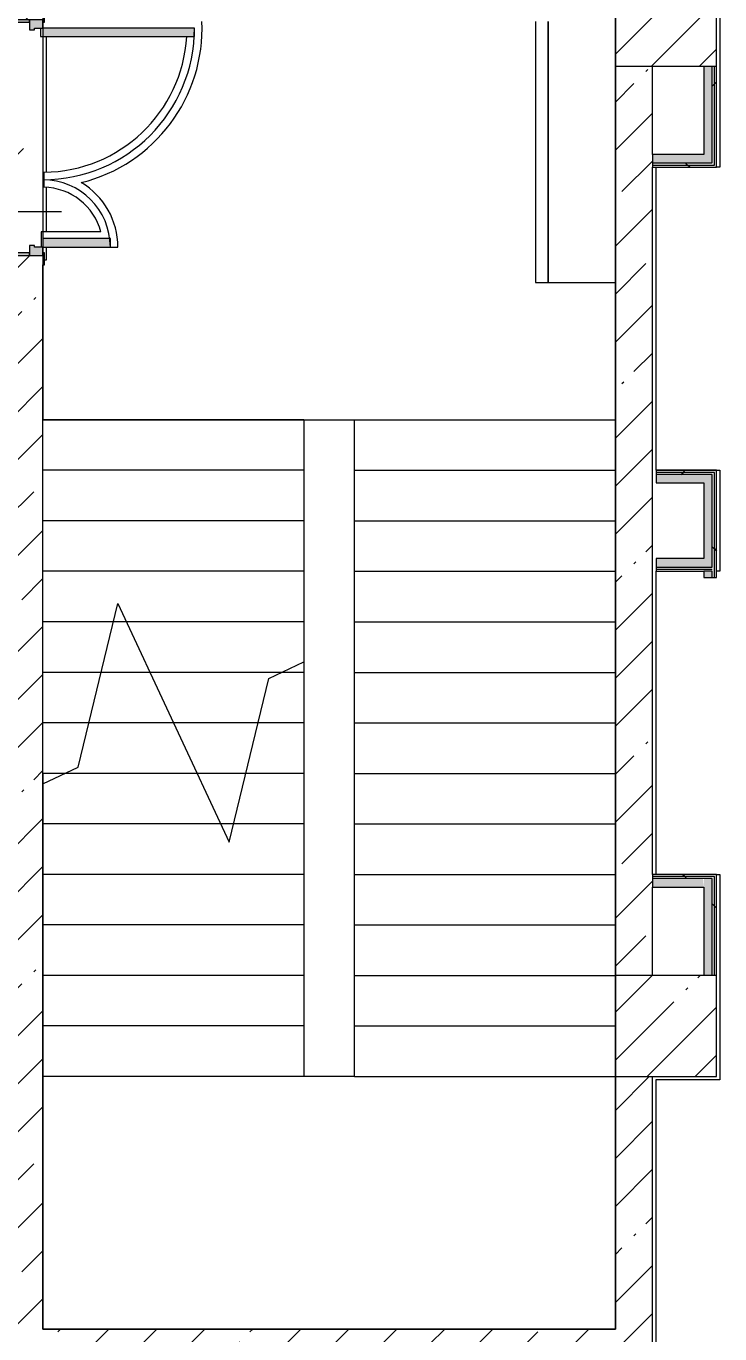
# Model space of a CAD drawing. Header units: millimetres. Extents: x -4185 to 186529, y -8553 to 29097.
# Drawn here: x 98179 to 102299, y 15172 to 22937 of the extents above; entities that cross this region are included whole.
import ezdxf

# ---------------------------------------------------------------- set-up
doc = ezdxf.new("R2010")
doc.units = ezdxf.units.MM
for name, color, linetype, lineweight in [('A-ANNO-DIMS', 7, 'Continuous', 9), ('A-ANNO-DIMS-500', 7, 'Continuous', 9), ('A-WALL', 7, 'Continuous', 9), ('A-WALL-2', 7, 'Continuous', 5), ('I-WALL-3', 7, 'Continuous', 5), ('S-COLS-2', 7, 'Continuous', 5), ('S-STRS-4', 7, 'Continuous', 5), ('S-STRS-MBND-2', 7, 'Continuous', 5)]:
    doc.layers.add(name, color=color, linetype=linetype, lineweight=lineweight)
for name, color, linetype, lineweight, true_color in [('A-DOOR-3', 7, 'Continuous', 5, 0xaaaaaa), ('A-DOOR-4', 7, 'Continuous', 5, 0xe2e2e2), ('A-DOOR-FRAM-2', 7, 'Continuous', 5, 0xe2e2e2), ('A-DOOR-FRAM-3', 7, 'Continuous', 5, 0xaaaaaa), ('A-FLOR-1', 7, 'Continuous', 5, 0xaaaaaa), ('I-WALL-1', 7, 'Continuous', 5, 0xe7e7e7)]:
    doc.layers.add(name, color=color, linetype=linetype, lineweight=lineweight, true_color=true_color)
doc.styles.add('ISOCPEUR_1', font='isocpeur.ttf', dxfattribs={"width": 0.9, "height": 1000})
doc.dimstyles.new('ISO-2_0_0_9К_Средний_округл2', dxfattribs={"dimscale": 304.8, "dimtxt": 995.981176, "dimasz": 2.46063, "dimexe": 1.968504, "dimexo": 0, "dimgap": 0, "dimtad": 1, "dimdec": 0, "dimrnd": 10, "dimzin": 0, "dimdsep": 46, "dimtxsty": 'ISOCPEUR_1', "dimblk1": 'OBLIQUE', "dimblk2": 'OBLIQUE', "dimsah": 1, "dimcen": 0.09, "dimdle": 1.968504, "dimazin": 0, "dimtfac": 1, "dimtdec": 4, "dimtix": 1, "dimtmove": 0, "dimatfit": 3, "dimfxl": 1, "dimtvp": 1, "dimtolj": 1, "dimtzin": 0, "dimarcsym": 2})
pattern_1 = [(45, (59518.7, 0), (-285.123, 285.123), []), (45, (59803.8, 0), (-285.123, 285.123), [504.031, -100.806, 16.764, -84.042])]
pattern_2 = [(45, (59518.7, 0), (-530.33, 530.33), []), (135, (59518.7, 0), (-530.33, -530.33), [])]

# ---------------------------------------------------------------- blocks, each defined once
blk = doc.blocks.new('BSC_Колонна _Прямоугольная - 600х600-V168-1_10_1_птичка')
at = {"layer": 'S-COLS-2'}
h = blk.add_hatch(dxfattribs=at)
h.set_pattern_fill('FP_136', color=256, style=0, pattern_type=2)
h.set_pattern_definition([(45, (-42460, -17000), (-285.123, 285.123), []), (45, (-42174.88, -17000), (-285.123, 285.123), [504.031, -100.806, 16.764, -84.042])])
h.paths.add_polyline_path([(-60, -300), (300, -300), (300, 300), (-300, 300), (-300, -300)])
for p, q in [((300, 300), (-300, 300)), ((-300, 300), (-300, -300)), ((300, -300), (300, 300)), ((-300, -300), (300, -300))]:
    blk.add_line(p, q, dxfattribs=at)
blk = doc.blocks.new('BSC_Колонна _Прямоугольная - 600х600-V169-1_10_1_птичка')
at = {"layer": 'S-COLS-2'}
h = blk.add_hatch(dxfattribs=at)
h.set_pattern_fill('FP_137', color=256, style=0, pattern_type=2)
h.set_pattern_definition([(45, (-42460, -23000), (-285.123, 285.123), []), (45, (-42174.88, -23000), (-285.123, 285.123), [504.031, -100.806, 16.764, -84.042])])
h.paths.add_polyline_path([(300, -300), (300, 300), (-300, 300), (-300, -300), (172.1, -300)])
for p, q in [((300, 300), (-300, 300)), ((-300, 300), (-300, -300)), ((300, -300), (300, 300)), ((-300, -300), (300, -300))]:
    blk.add_line(p, q, dxfattribs=at)
blk = doc.blocks.new('110_Дверь_СКБ_2Ст - Д-1 Лестничная клетка EIS60-V208-1_10_1_птичка')
at = {"layer": 'A-DOOR-4'}
for points in [[(-587.5, 264.2), (-587.5, 1010), (-637.5, 1010), (-637.5, 110), (-587.5, 110)], [(662.5, 264.2), (662.5, 510), (612.5, 510), (612.5, 110), (662.5, 110)], [(712.5, -110), (712.5, 30), (697.5, 30), (697.5, -110)]]:
    blk.add_hatch(color=256, dxfattribs=at).paths.add_polyline_path(points)
h = blk.add_hatch(color=256, dxfattribs=at)
h.paths.add_polyline_path([(712.5, 98.9), (712.5, 110), (662.5, 110), (662.5, 60), (652.5, 60), (652.5, 30), (712.5, 30)])
h.paths.add_polyline_path([(-627.5, 50), (-627.5, 60), (-637.5, 60), (-637.5, 110), (-687.5, 110), (-687.5, 30), (-627.5, 30)])
at = {"layer": 'A-DOOR-FRAM-2'}
for points in [[(-672.5, 118), (-742.5, 118), (-742.5, 110), (-672.5, 110)], [(767.5, 110), (767.5, 118), (697.5, 118), (697.5, 110), (712.5, 110)], [(-672.5, 30), (-687.5, 30), (-687.5, -110), (-672.5, -110)], [(-672.5, -118), (-672.5, -110), (-742.5, -110), (-742.5, -118), (-686.8, -118)], [(767.5, -110), (697.5, -110), (697.5, -118), (767.5, -118)]]:
    blk.add_hatch(color=256, dxfattribs=at).paths.add_polyline_path(points)
at = {"layer": 'A-DOOR-3'}
for p, q in [((-637.5, 1010), (-637.5, 110)), ((-587.5, 1010), (-637.5, 1010)), ((-587.5, 110), (-587.5, 1010)), ((662.5, 510), (612.5, 510)), ((612.5, 510), (612.5, 110)), ((662.5, 110), (662.5, 510)), ((-637.5, 110), (-587.5, 110)), ((612.5, 110), (662.5, 110))]:
    blk.add_line(p, q, dxfattribs=at)
for centre, radius, start, end in [((-637.5, 110), 900, 0, 90), ((662.5, 110), 400, 90, 180)]:
    blk.add_arc(centre, radius, start, end, dxfattribs=at)
at = {"layer": 'A-DOOR-FRAM-3'}
for p, q in [((-672.5, 118), (-742.5, 118)), ((-742.5, 118), (-742.5, 110)), ((-742.5, 110), (-672.5, 110)), ((-637.5, 110), (-687.5, 110)), ((-687.5, 110), (-687.5, 30)), ((-672.5, 110), (-672.5, 118)), ((-637.5, 60), (-637.5, 110)), ((662.5, 110), (662.5, 60)), ((712.5, 110), (662.5, 110)), ((767.5, 118), (697.5, 118)), ((697.5, 118), (697.5, 110)), ((697.5, 110), (767.5, 110)), ((712.5, 30), (712.5, 110)), ((767.5, 110), (767.5, 118)), ((-687.5, 30), (-627.5, 30)), ((-672.5, 30), (-687.5, 30)), ((-687.5, 30), (-687.5, -110)), ((-672.5, -110), (-672.5, 30)), ((-627.5, 60), (-637.5, 60)), ((-627.5, 30), (-627.5, 60)), ((662.5, 60), (652.5, 60)), ((652.5, 60), (652.5, 30)), ((652.5, 30), (712.5, 30)), ((712.5, 30), (697.5, 30)), ((697.5, 30), (697.5, -110)), ((712.5, -110), (712.5, 30)), ((-672.5, -110), (-742.5, -110)), ((-742.5, -110), (-742.5, -118)), ((-742.5, -118), (-672.5, -118)), ((-687.5, -110), (-672.5, -110)), ((-672.5, -118), (-672.5, -110)), ((697.5, -110), (712.5, -110)), ((767.5, -110), (697.5, -110)), ((697.5, -110), (697.5, -118)), ((697.5, -118), (767.5, -118)), ((767.5, -118), (767.5, -110))]:
    blk.add_line(p, q, dxfattribs=at)
blk = doc.blocks.new('Зашивка приборов отопления6 - Зашивка приборов отопления-33276534-1_10_1_птичка')
at = {"layer": 'A-WALL-2'}
for p, q in [((75235, 535), (73684.6, 535)), ((73684.6, 535), (73684.6, 460)), ((73684.6, 460), (73684.6, 60)), ((73684.6, 460), (75235, 460)), ((75235, 460), (73685, 460)), ((73685, 460), (73685, 60))]:
    blk.add_line(p, q, dxfattribs=at)
blk = doc.blocks.new('DIMBLOCK49-1_10_1_птичка')
at = {"layer": 'A-ANNO-DIMS-500'}
for p, q in [((93728.7, 22366.8), (93728.7, 21236.4)), ((93728.7, 21836.4), (93728.7, 22366.8)), ((97788.7, 22366.8), (97788.7, 21236.4)), ((97788.7, 21836.4), (97788.7, 22366.8)), ((93128.7, 21836.4), (98388.7, 21836.4))]:
    blk.add_line(p, q, dxfattribs=at)
at = {"layer": 'A-ANNO-DIMS-500', "lineweight": 20}
for p, q in [((93728.7, 21836.4), (94103.7, 22211.4)), ((97788.7, 21836.4), (98163.7, 22211.4)), ((93728.7, 21836.4), (93353.7, 21461.4)), ((97788.7, 21836.4), (97413.7, 21461.4))]:
    blk.add_line(p, q, dxfattribs=at)
at = {"layer": 'A-ANNO-DIMS-500', "color": 0, "insert": (94446.7, 23142.9), "char_height": 1000, "width": 3148.833, "attachment_point": 1, "line_spacing_factor": 1.149209, "style": 'ISOCPEUR_1'}
blk.add_mtext('4060', dxfattribs=at)
blk = doc.blocks.new('_Oblique')
at = {"color": 0, "linetype": 'ByBlock', "lineweight": -2}
blk.add_line((-0.5, -0.5), (0.5, 0.5), dxfattribs=at)

msp = doc.modelspace()

# ---------------------------------------------------------------- hatches: boundary and pattern name
at = {"layer": 'I-WALL-1'}
for points in [[(102253.7, 22125), (102253.7, 22700), (102203.7, 22700), (102203.7, 22125)], [(101918.7, 22125), (102203.7, 22125), (102203.7, 22175), (101898.7, 22175), (101898.7, 22125)], [(101919.7, 20225), (102203.7, 20225), (102203.7, 20275), (101919.7, 20275)], [(102203.7, 19725), (102203.7, 19775), (101919.7, 19775), (101919.7, 19725)], [(102203.7, 17825), (102198.9, 17875), (101898.7, 17875), (101898.7, 17825)], [(102203.7, 17300), (102253.7, 17300), (102253.7, 17875), (102203.7, 17875), (102203.7, 17825)]]:
    msp.add_hatch(color=256, dxfattribs=at).paths.add_polyline_path(points)
h = msp.add_hatch(color=256, dxfattribs=at)
h.paths.add_polyline_path([(102203.7, 19662.5), (102253.7, 19662.5), (102253.7, 19700), (102203.7, 19700)])
h.paths.add_polyline_path([(102253.7, 19725), (102253.7, 20275), (102203.7, 20275), (102203.7, 19725), (102244.4, 19725)])
at = {"layer": 'I-WALL-3'}
h = msp.add_hatch(dxfattribs=at)
h.set_pattern_fill('FP_90', color=256, style=0, pattern_type=2)
h.set_pattern_definition(pattern_1)
h.paths.add_polyline_path([(98278.7, 10450), (98276.6, 12125), (98058.7, 12125), (98058.7, 10450)])
h.paths.add_polyline_path([(98278.7, 13525), (98278.7, 21575.3), (98058.7, 21575.3), (98058.7, 13525)])
h.paths.add_polyline_path([(98278.7, 22975.3), (98278.7, 23420.3), (98058.7, 23420.3), (98058.7, 22975.3), (98228.7, 22975.3)])
h = msp.add_hatch(dxfattribs=at)
h.set_pattern_fill('FP_90', color=256, style=0, pattern_type=2)
h.set_pattern_definition(pattern_1)
h.paths.add_polyline_path([(101898.7, 17300), (101898.7, 22700), (101678.7, 22700), (101678.7, 17300)])
h = msp.add_hatch(dxfattribs=at)
h.set_pattern_fill('FP_201', color=256, style=0, pattern_type=2)
h.set_pattern_definition(pattern_2)
h.paths.add_polyline_path([(102266.2, 22112.5), (102266.2, 22700), (102253.7, 22700), (102253.7, 22112.5)])
h = msp.add_hatch(dxfattribs=at)
h.set_pattern_fill('FP_201', color=256, style=0, pattern_type=2)
h.set_pattern_definition(pattern_2)
h.paths.add_polyline_path([(102278.7, 22100), (102278.7, 22700), (102266.2, 22700), (102266.2, 22100)])
h = msp.add_hatch(dxfattribs=at)
h.set_pattern_fill('FP_201', color=256, style=0, pattern_type=2)
h.set_pattern_definition(pattern_2)
h.paths.add_polyline_path([(102253.4, 22112.5), (102253.7, 22112.5), (102253.7, 22125), (101898.7, 22125), (101898.7, 22112.5), (102203.7, 22112.5)])
h = msp.add_hatch(dxfattribs=at)
h.set_pattern_fill('FP_201', color=256, style=0, pattern_type=2)
h.set_pattern_definition(pattern_2)
h.paths.add_polyline_path([(101918.7, 22100), (102266.2, 22100), (102266.2, 22112.5), (101898.7, 22112.5), (101898.7, 22100)])
h = msp.add_hatch(dxfattribs=at)
h.set_pattern_fill('FP_201', color=256, style=0, pattern_type=2)
h.set_pattern_definition(pattern_2)
h.paths.add_polyline_path([(102266.2, 20287.5), (102266.2, 20300), (101919.7, 20300), (101919.7, 20287.5), (102253.7, 20287.5)])
h = msp.add_hatch(dxfattribs=at)
h.set_pattern_fill('FP_201', color=256, style=0, pattern_type=2)
h.set_pattern_definition(pattern_2)
h.paths.add_polyline_path([(102242.5, 20275), (102253.7, 20280.1), (102253.7, 20287.5), (101919.7, 20287.5), (101919.7, 20275), (102203.7, 20275)])
h = msp.add_hatch(dxfattribs=at)
h.set_pattern_fill('FP_201', color=256, style=0, pattern_type=2)
h.set_pattern_definition(pattern_2)
h.paths.add_polyline_path([(102266.2, 19662.5), (102266.2, 20287.5), (102253.7, 20287.5), (102253.7, 19662.5)])
h = msp.add_hatch(dxfattribs=at)
h.set_pattern_fill('FP_201', color=256, style=0, pattern_type=2)
h.set_pattern_definition(pattern_2)
h.paths.add_polyline_path([(102278.7, 19662.5), (102278.7, 20300), (102266.2, 20300), (102266.2, 19662.5)])
h = msp.add_hatch(dxfattribs=at)
h.set_pattern_fill('FP_201', color=256, style=0, pattern_type=2)
h.set_pattern_definition(pattern_2)
h.paths.add_polyline_path([(102266.2, 17887.5), (102266.2, 17900), (101898.7, 17900), (101898.7, 17887.5), (102253.7, 17887.5)])
h = msp.add_hatch(dxfattribs=at)
h.set_pattern_fill('FP_201', color=256, style=0, pattern_type=2)
h.set_pattern_definition(pattern_2)
h.paths.add_polyline_path([(102253.7, 17875), (102253.4, 17887.5), (101898.7, 17887.5), (101898.7, 17875), (102203.7, 17875)])
h = msp.add_hatch(dxfattribs=at)
h.set_pattern_fill('FP_201', color=256, style=0, pattern_type=2)
h.set_pattern_definition(pattern_2)
h.paths.add_polyline_path([(102266.2, 17300), (102266.2, 17887.5), (102253.7, 17887.5), (102253.7, 17300)])
h = msp.add_hatch(dxfattribs=at)
h.set_pattern_fill('FP_201', color=256, style=0, pattern_type=2)
h.set_pattern_definition(pattern_2)
h.paths.add_polyline_path([(102266.2, 17300), (102278.7, 17300), (102278.7, 17900), (102266.2, 17900), (102266.2, 17825)])
h = msp.add_hatch(dxfattribs=at)
h.set_pattern_fill('FP_90', color=256, style=0, pattern_type=2)
h.set_pattern_definition(pattern_1)
h.paths.add_polyline_path([(101678.7, 15200), (101898.7, 15200), (101898.7, 16700), (101678.7, 16700), (101678.7, 15593.2)])
h = msp.add_hatch(dxfattribs=at)
h.set_pattern_fill('FP_90', color=256, style=0, pattern_type=2)
h.set_pattern_definition(pattern_1)
h.paths.add_polyline_path([(98278.7, 14980), (101898.7, 14980), (101898.7, 15200), (98278.7, 15200)])

# ---------------------------------------------------------------- linework, layer by layer
at = {"layer": 'A-FLOR-1'}
for p, q in [((102298.7, 23320), (102298.7, 22100)), ((98264.6, 22925.3), (98264.6, 22875.3)), ((98264.6, 22875.3), (98278.7, 22875.3)), ((98278.7, 22875.3), (98278.7, 21715.3)), ((98298.7, 22071.2), (98298.7, 22875.3)), ((98284.6, 22070.3), (98284.6, 21980.2)), ((101918.7, 22100), (101918.7, 20300.5)), ((102298.7, 22100), (102278.7, 22100)), ((98298.7, 21715.3), (98298.7, 21978.7)), ((98622.1, 21715.3), (98267.6, 21715.3)), ((98267.6, 21715.3), (98267.6, 21625.3)), ((98298.7, 21550.3), (98298.7, 21625.3)), ((98678.7, 21625.3), (98723.7, 21625.3)), ((98286.7, 21550.3), (98298.7, 21550.3)), ((101918.7, 20300.5), (102298.7, 20300.5)), ((102298.7, 20300.5), (102298.7, 19700.5)), ((101918.7, 19700.5), (101918.7, 17900)), ((102298.7, 19700.5), (102277.9, 19700.5)), ((102278.7, 17900), (102298.7, 17900)), ((102298.7, 17900), (102298.7, 16680)), ((102298.7, 16680), (101918.7, 16680)), ((101918.7, 16680), (101918.7, 15102.5))]:
    msp.add_line(p, q, dxfattribs=at)
for centre, radius, start, end in [((98278.7, 22925.3), 945, 283.90489, 2.42594), ((98278.7, 22925.3), 855, 270.39464, 356.64746), ((98278.7, 21625.3), 355, 14.68597, 89.0495), ((98278.7, 21625.3), 445, 0, 59.31464)]:
    msp.add_arc(centre, radius, start, end, dxfattribs=at)
at = {"layer": 'A-WALL'}
for p, q in [((102253.7, 22125), (102253.7, 22700)), ((102266.2, 22112.5), (102266.2, 22700)), ((101898.7, 22175), (101898.7, 22100)), ((101898.7, 22125), (102253.7, 22125)), ((101898.7, 22112.5), (102266.2, 22112.5)), ((102266.2, 20287.5), (101919.7, 20287.5)), ((102253.7, 20275), (101919.7, 20275)), ((102253.7, 19725), (102253.7, 20275)), ((102266.2, 19662.5), (102266.2, 20287.5)), ((101919.7, 19725), (102253.7, 19725)), ((101919.7, 19712.5), (102253.7, 19712.5)), ((102253.7, 19700), (102203.7, 19700)), ((102253.7, 19662.5), (102253.7, 19700)), ((101898.7, 17900), (101898.7, 17825)), ((102266.2, 17887.5), (101898.7, 17887.5)), ((102253.7, 17875), (101898.7, 17875)), ((102253.7, 17300), (102253.7, 17875)), ((102266.2, 17300), (102266.2, 17887.5))]:
    msp.add_line(p, q, dxfattribs=at)
at = {"layer": 'I-WALL-3'}
for p, q in [((101678.7, 22700), (101678.7, 17300)), ((101898.7, 22175), (101898.7, 22700)), ((102203.7, 22700), (102203.7, 22175)), ((102278.7, 22100), (102278.7, 22700)), ((102203.7, 22175), (101898.7, 22175)), ((101898.7, 17900), (101898.7, 22100)), ((101898.7, 22100), (102278.7, 22100)), ((98278.7, 15200), (98278.7, 21520.3)), ((102278.7, 20300), (101919.7, 20300)), ((101919.7, 20300), (101919.7, 20225)), ((102278.7, 19662.5), (102278.7, 20300)), ((101919.7, 20225), (102203.7, 20225)), ((102203.7, 20225), (102203.7, 19775)), ((102203.7, 19775), (101919.7, 19775)), ((101919.7, 19775), (101919.7, 19700)), ((101919.7, 19700), (102203.7, 19700)), ((102203.7, 19700), (102203.7, 19662.5)), ((102203.7, 19662.5), (102278.7, 19662.5)), ((102278.7, 17900), (101898.7, 17900)), ((102278.7, 17300), (102278.7, 17900)), ((101898.7, 17300), (101898.7, 17825)), ((101898.7, 17825), (102203.7, 17825)), ((102203.7, 17825), (102203.7, 17300)), ((101678.7, 16700), (101678.7, 15200)), ((101898.7, 12300), (101898.7, 16700)), ((101678.7, 15200), (98278.7, 15200))]:
    msp.add_line(p, q, dxfattribs=at)
at = {"layer": 'S-STRS-4'}
for p, q in [((99828.7, 20600), (98278.7, 20600)), ((99828.7, 20600), (98278.7, 20600)), ((99828.7, 20600), (99828.7, 20300)), ((99828.7, 20300), (98278.7, 20300)), ((99828.7, 20300), (98278.7, 20300)), ((99828.7, 20300), (99828.7, 20000)), ((99828.7, 20000), (98278.7, 20000)), ((99828.7, 20000), (98278.7, 20000)), ((99828.7, 20000), (99828.7, 19700)), ((99828.7, 19700), (98278.7, 19700)), ((99828.7, 19700), (98278.7, 19700)), ((99828.7, 19700), (99828.7, 19400)), ((98697.2, 19400), (98278.7, 19400)), ((98697.2, 19400), (98278.7, 19400)), ((99828.7, 19400), (98773.9, 19400)), ((99828.7, 19400), (98773.9, 19400)), ((99828.7, 19400), (99828.7, 19161.4)), ((98624.3, 19100), (98278.7, 19100)), ((98624.3, 19100), (98278.7, 19100)), ((99697, 19100), (98913.8, 19100)), ((99697, 19100), (98913.8, 19100)), ((98551.4, 18800), (98278.7, 18800)), ((98551.4, 18800), (98278.7, 18800)), ((99555.9, 18800), (99053.7, 18800)), ((99555.9, 18800), (99053.7, 18800)), ((98278.7, 18500), (98278.7, 18438.6)), ((98410.3, 18500), (98278.7, 18500)), ((98410.3, 18500), (98278.7, 18500)), ((99483, 18500), (99193.6, 18500)), ((99483, 18500), (99193.6, 18500)), ((99410.1, 18200), (99333.5, 18200)), ((99410.1, 18200), (99333.5, 18200))]:
    msp.add_line(p, q, dxfattribs=at)
at = {"layer": 'S-STRS-MBND-2'}
for p, q in [((98278.7, 23400), (98278.7, 20600)), ((101678.7, 20600), (101678.7, 23400)), ((98278.7, 20600), (100128.7, 20600)), ((100128.7, 20600), (101678.7, 20600)), ((100128.7, 16700), (100128.7, 20600)), ((100128.7, 20600), (101678.7, 20600)), ((101678.7, 16700), (101678.7, 20600)), ((100128.7, 20300), (101678.7, 20300)), ((100128.7, 20300), (101678.7, 20300)), ((100128.7, 20000), (101678.7, 20000)), ((100128.7, 20000), (101678.7, 20000)), ((100128.7, 19700), (101678.7, 19700)), ((100128.7, 19700), (101678.7, 19700)), ((98487.2, 18535.9), (98723.5, 19508.1)), ((98723.5, 19508.1), (99383.9, 18091.9)), ((98773.9, 19400), (98697.2, 19400)), ((98773.9, 19400), (98697.2, 19400)), ((100128.7, 19400), (101678.7, 19400)), ((100128.7, 19400), (101678.7, 19400)), ((99620.1, 19064.1), (99828.7, 19161.4)), ((99828.7, 19161.4), (99828.7, 16700)), ((98913.8, 19100), (98624.3, 19100)), ((98913.8, 19100), (98624.3, 19100)), ((99383.9, 18091.9), (99620.1, 19064.1)), ((99828.7, 19100), (99697, 19100)), ((99828.7, 19100), (99697, 19100)), ((100128.7, 19100), (101678.7, 19100)), ((100128.7, 19100), (101678.7, 19100)), ((99053.7, 18800), (98551.4, 18800)), ((99053.7, 18800), (98551.4, 18800)), ((99828.7, 18800), (99555.9, 18800)), ((99828.7, 18800), (99555.9, 18800)), ((100128.7, 18800), (101678.7, 18800)), ((100128.7, 18800), (101678.7, 18800)), ((98278.7, 18438.6), (98487.2, 18535.9)), ((99193.6, 18500), (98410.3, 18500)), ((99193.6, 18500), (98410.3, 18500)), ((99828.7, 18500), (99483, 18500)), ((99828.7, 18500), (99483, 18500)), ((100128.7, 18500), (101678.7, 18500)), ((100128.7, 18500), (101678.7, 18500)), ((98278.7, 18438.6), (98278.7, 16700)), ((99333.5, 18200), (98278.7, 18200)), ((99333.5, 18200), (98278.7, 18200)), ((99828.7, 18200), (99410.1, 18200)), ((99828.7, 18200), (99410.1, 18200)), ((100128.7, 18200), (101678.7, 18200)), ((100128.7, 18200), (101678.7, 18200)), ((99828.7, 17900), (98278.7, 17900)), ((99828.7, 17900), (98278.7, 17900)), ((100128.7, 17900), (101678.7, 17900)), ((100128.7, 17900), (101678.7, 17900)), ((99828.7, 17600), (98278.7, 17600)), ((99828.7, 17600), (98278.7, 17600)), ((100128.7, 17600), (101678.7, 17600)), ((100128.7, 17600), (101678.7, 17600)), ((99828.7, 17300), (98278.7, 17300)), ((99828.7, 17300), (98278.7, 17300)), ((100128.7, 17300), (101678.7, 17300)), ((100128.7, 17300), (101678.7, 17300)), ((99828.7, 17000), (98278.7, 17000)), ((99828.7, 17000), (98278.7, 17000)), ((100128.7, 17000), (101678.7, 17000)), ((100128.7, 17000), (101678.7, 17000)), ((98278.7, 16700), (98278.7, 15200)), ((99828.7, 16700), (98278.7, 16700)), ((99828.7, 16700), (98278.7, 16700)), ((100128.7, 16700), (99828.7, 16700)), ((100128.7, 16700), (101678.7, 16700)), ((100128.7, 16700), (101678.7, 16700)), ((101678.7, 15200), (101678.7, 16700)), ((98278.7, 15200), (101678.7, 15200))]:
    msp.add_line(p, q, dxfattribs=at)

# ---------------------------------------------------------------- block references
at = {"layer": 'A-DOOR-3', "rotation": 269.9999999999999}
msp.add_blockref('110_Дверь_СКБ_2Ст - Д-1 Лестничная клетка EIS60-V208-1_10_1_птичка', (98168.7, 22287.8), dxfattribs=at)
at = {"layer": 'A-WALL-2', "rotation": 89.9999999999998}
msp.add_blockref('Зашивка приборов отопления6 - Зашивка приборов отопления-33276534-1_10_1_птичка', (101738.7, -52270), dxfattribs=at)
at = {"layer": 'S-COLS-2'}
for name, p in [('BSC_Колонна _Прямоугольная - 600х600-V169-1_10_1_птичка', (101978.7, 23000)), ('BSC_Колонна _Прямоугольная - 600х600-V168-1_10_1_птичка', (101978.7, 17000))]:
    msp.add_blockref(name, p, dxfattribs=at)

# ---------------------------------------------------------------- dimensions: what is measured, and where the dimension line sits
at = {"layer": 'A-ANNO-DIMS'}
dim = msp.add_linear_dim(base=(97788.7, 21836.4), p1=(93728.7, 22366.8), p2=(97788.7, 22366.8), dimstyle='ISO-2_0_0_9К_Средний_округл2', override={"dimpost": '<>', "dimfxl": 4060}, dxfattribs=at)
dim.commit()
dim.dimension.update_dxf_attribs({"geometry": 'DIMBLOCK49-1_10_1_птичка', "text_midpoint": (95758.7, 22336.4)})

doc.saveas('drawing.dxf')
